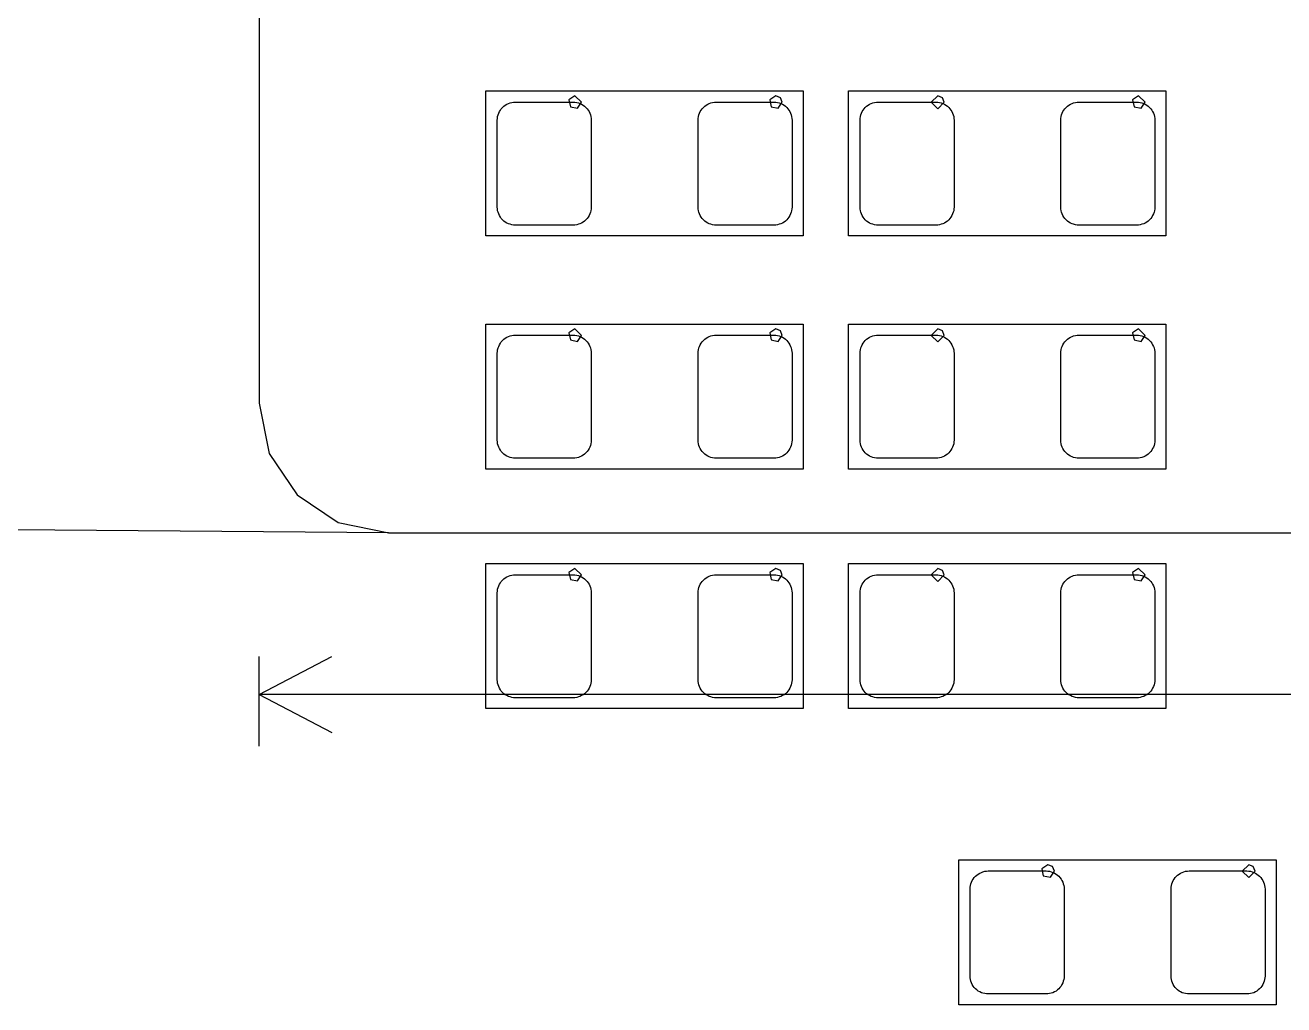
# Model space of a CAD drawing. Extents: x 114 to 258, y 8 to 198.
# Drawn here: x 162.39 to 181.82, y 153.72 to 168.85 of the extents above; entities that cross this region are included whole.
import ezdxf

# ---------------------------------------------------------------- set-up
doc = ezdxf.new("R2010")
doc.units = 0

msp = doc.modelspace()

# ---------------------------------------------------------------- linework, layer by layer
at = {"layer": 'Layer 1', "color": 7}
for points in [[(165.99916, 186.00908), (165.99916, 163.00938)], [(169.49928, 167.8303), (174.39894, 167.8303)], [(169.49928, 165.59002), (169.49928, 167.8303)], [(170.87469, 167.75504), (170.782302, 167.693308), (170.803979, 167.584329), (170.912958, 167.562652), (170.97469, 167.65504), (170.87469, 167.75504), (170.87469, 167.75504)], [(173.97476, 167.75504), (173.882372, 167.693308), (173.904049, 167.584329), (174.013028, 167.562652), (174.07476, 167.65504), (174.045471, 167.725751), (173.97476, 167.75504), (173.97476, 167.75504)], [(174.39894, 167.8303), (174.39894, 165.59002)], [(175.09744, 165.59002), (175.09744, 167.8303)], [(175.09744, 167.8303), (179.9971, 167.8303)], [(176.474882, 167.75504), (176.374882, 167.65504), (176.474882, 167.55504), (176.574882, 167.65504), (176.545593, 167.725751), (176.474882, 167.75504), (176.474882, 167.75504)], [(179.574698, 167.75504), (179.48231, 167.693308), (179.503987, 167.584329), (179.612966, 167.562652), (179.674698, 167.65504), (179.574698, 167.75504), (179.574698, 167.75504)], [(179.9971, 167.8303), (179.9971, 165.59002)], [(169.68724, 167.45946), (169.6974, 167.48486)], [(169.6974, 167.48486), (169.70756, 167.51026)], [(169.70756, 167.51026), (169.7228, 167.53312)], [(169.7228, 167.53312), (169.73804, 167.55598)], [(169.73804, 167.55598), (169.75582, 167.5763)], [(169.75582, 167.5763), (169.77614, 167.59408)], [(169.77614, 167.59408), (169.799, 167.60932)], [(169.799, 167.60932), (169.82186, 167.62456)], [(169.82186, 167.62456), (169.84726, 167.63726)], [(169.84726, 167.63726), (169.87266, 167.64488)], [(169.87266, 167.64488), (169.9006, 167.6525)], [(169.9006, 167.6525), (169.926, 167.65504)], [(169.926, 167.65504), (169.95394, 167.65758)], [(169.95394, 167.65758), (170.84548, 167.65758)], [(170.84548, 167.65758), (170.87342, 167.65504)], [(170.87342, 167.65504), (170.90136, 167.6525)], [(170.90136, 167.6525), (170.92676, 167.64488)], [(170.92676, 167.64488), (170.95216, 167.63726)], [(170.95216, 167.63726), (170.97756, 167.62456)], [(170.97756, 167.62456), (171.00042, 167.60932)], [(171.00042, 167.60932), (171.02328, 167.59408)], [(171.02328, 167.59408), (171.0436, 167.5763)], [(171.0436, 167.5763), (171.06138, 167.55598)], [(171.06138, 167.55598), (171.07916, 167.53312)], [(171.07916, 167.53312), (171.09186, 167.51026)], [(171.09186, 167.51026), (171.10456, 167.48486)], [(171.10456, 167.48486), (171.11218, 167.45946)], [(172.78604, 167.45946), (172.7962, 167.48486)], [(172.7962, 167.48486), (172.8089, 167.51026)], [(172.8089, 167.51026), (172.8216, 167.53312)], [(172.8216, 167.53312), (172.83938, 167.55598)], [(172.83938, 167.55598), (172.85716, 167.5763)], [(172.85716, 167.5763), (172.87748, 167.59408)], [(172.87748, 167.59408), (172.8978, 167.60932)], [(172.8978, 167.60932), (172.9232, 167.62456)], [(172.9232, 167.62456), (172.94606, 167.63726)], [(172.94606, 167.63726), (172.974, 167.64488)], [(172.974, 167.64488), (172.9994, 167.6525)], [(172.9994, 167.6525), (173.02734, 167.65504)], [(173.02734, 167.65504), (173.05274, 167.65758)], [(173.05274, 167.65758), (173.94682, 167.65758)], [(173.94682, 167.65758), (173.97476, 167.65504)], [(173.97476, 167.65504), (174.00016, 167.6525)], [(174.00016, 167.6525), (174.0281, 167.64488)], [(174.0281, 167.64488), (174.0535, 167.63726)], [(174.0535, 167.63726), (174.0789, 167.62456)], [(174.0789, 167.62456), (174.10176, 167.60932)], [(174.10176, 167.60932), (174.12208, 167.59408)], [(174.12208, 167.59408), (174.1424, 167.5763)], [(174.1424, 167.5763), (174.16272, 167.55598)], [(174.16272, 167.55598), (174.17796, 167.53312)], [(174.17796, 167.53312), (174.1932, 167.51026)], [(174.1932, 167.51026), (174.20336, 167.48486)], [(174.20336, 167.48486), (174.21352, 167.45946)], [(175.28794, 167.45946), (175.29556, 167.48486)], [(175.29556, 167.48486), (175.30826, 167.51026)], [(175.30826, 167.51026), (175.32096, 167.53312)], [(175.32096, 167.53312), (175.33874, 167.55598)], [(175.33874, 167.55598), (175.35652, 167.5763)], [(175.35652, 167.5763), (175.37684, 167.59408)], [(175.37684, 167.59408), (175.3997, 167.60932)], [(175.3997, 167.60932), (175.42256, 167.62456)], [(175.42256, 167.62456), (175.44796, 167.63726)], [(175.44796, 167.63726), (175.47336, 167.64488)], [(175.47336, 167.64488), (175.49876, 167.6525)], [(175.49876, 167.6525), (175.5267, 167.65504)], [(175.5267, 167.65504), (175.55464, 167.65758)], [(175.55464, 167.65758), (176.44618, 167.65758)], [(176.44618, 167.65758), (176.47412, 167.65504)], [(176.47412, 167.65504), (176.49952, 167.6525)], [(176.49952, 167.6525), (176.52746, 167.64488)], [(176.52746, 167.64488), (176.55286, 167.63726)], [(176.55286, 167.63726), (176.57826, 167.62456)], [(176.57826, 167.62456), (176.60112, 167.60932)], [(176.60112, 167.60932), (176.62398, 167.59408)], [(176.62398, 167.59408), (176.6443, 167.5763)], [(176.6443, 167.5763), (176.66208, 167.55598)], [(176.66208, 167.55598), (176.67732, 167.53312)], [(176.67732, 167.53312), (176.69256, 167.51026)], [(176.69256, 167.51026), (176.70272, 167.48486)], [(176.70272, 167.48486), (176.71288, 167.45946)], [(178.38674, 167.45946), (178.3969, 167.48486)], [(178.3969, 167.48486), (178.40706, 167.51026)], [(178.40706, 167.51026), (178.4223, 167.53312)], [(178.4223, 167.53312), (178.43754, 167.55598)], [(178.43754, 167.55598), (178.45786, 167.5763)], [(178.45786, 167.5763), (178.47818, 167.59408)], [(178.47818, 167.59408), (178.4985, 167.60932)], [(178.4985, 167.60932), (178.52136, 167.62456)], [(178.52136, 167.62456), (178.54676, 167.63726)], [(178.54676, 167.63726), (178.57216, 167.64488)], [(178.57216, 167.64488), (178.6001, 167.6525)], [(178.6001, 167.6525), (178.6255, 167.65504)], [(178.6255, 167.65504), (178.65344, 167.65758)], [(178.65344, 167.65758), (179.54752, 167.65758)], [(179.54752, 167.65758), (179.57292, 167.65504)], [(179.57292, 167.65504), (179.60086, 167.6525)], [(179.60086, 167.6525), (179.62626, 167.64488)], [(179.62626, 167.64488), (179.6542, 167.63726)], [(179.6542, 167.63726), (179.67706, 167.62456)], [(179.67706, 167.62456), (179.70246, 167.60932)], [(179.70246, 167.60932), (179.72278, 167.59408)], [(179.72278, 167.59408), (179.7431, 167.5763)], [(179.7431, 167.5763), (179.76088, 167.55598)], [(179.76088, 167.55598), (179.77866, 167.53312)], [(179.77866, 167.53312), (179.79136, 167.51026)], [(179.79136, 167.51026), (179.80406, 167.48486)], [(179.80406, 167.48486), (179.81422, 167.45946)], [(169.67454, 167.37818), (169.67708, 167.40612)], [(169.67454, 166.03706), (169.67454, 167.37818)], [(169.67708, 167.40612), (169.67962, 167.43406)], [(169.67962, 167.43406), (169.68724, 167.45946)], [(171.11218, 167.45946), (171.1198, 167.43406)], [(171.1198, 167.43406), (171.12488, 167.40612)], [(171.12488, 167.40612), (171.12488, 167.37818)], [(171.12488, 167.37818), (171.12488, 166.03706)], [(172.77588, 167.40612), (172.78096, 167.43406)], [(172.77588, 167.37818), (172.77588, 167.40612)], [(172.77588, 166.03706), (172.77588, 167.37818)], [(172.78096, 167.43406), (172.78604, 167.45946)], [(174.21352, 167.45946), (174.2186, 167.43406)], [(174.2186, 167.43406), (174.22368, 167.40612)], [(174.22368, 167.40612), (174.22622, 167.37818)], [(174.22622, 167.37818), (174.22622, 166.03706)], [(175.27524, 167.40612), (175.28032, 167.43406)], [(175.27524, 167.37818), (175.27524, 167.40612)], [(175.27524, 166.03706), (175.27524, 167.37818)], [(175.28032, 167.43406), (175.28794, 167.45946)], [(176.71288, 167.45946), (176.7205, 167.43406)], [(176.7205, 167.43406), (176.72304, 167.40612)], [(176.72304, 167.40612), (176.72558, 167.37818)], [(176.72558, 167.37818), (176.72558, 166.03706)], [(178.37404, 167.37818), (178.37658, 167.40612)], [(178.37404, 166.03706), (178.37404, 167.37818)], [(178.37658, 167.40612), (178.38166, 167.43406)], [(178.38166, 167.43406), (178.38674, 167.45946)], [(179.81422, 167.45946), (179.8193, 167.43406)], [(179.8193, 167.43406), (179.82438, 167.40612)], [(179.82438, 167.40612), (179.82438, 167.37818)], [(179.82438, 167.37818), (179.82438, 166.03706)], [(169.67708, 166.00912), (169.67454, 166.03706)], [(169.67962, 165.98118), (169.67708, 166.00912)], [(169.68724, 165.95578), (169.67962, 165.98118)], [(169.6974, 165.93038), (169.68724, 165.95578)], [(169.70756, 165.90498), (169.6974, 165.93038)], [(171.10456, 165.93038), (171.09186, 165.90498)], [(171.11218, 165.95578), (171.10456, 165.93038)], [(171.1198, 165.98118), (171.11218, 165.95578)], [(171.12488, 166.00912), (171.1198, 165.98118)], [(171.12488, 166.03706), (171.12488, 166.00912)], [(172.77588, 166.00912), (172.77588, 166.03706)], [(172.78096, 165.98118), (172.77588, 166.00912)], [(172.78604, 165.95578), (172.78096, 165.98118)], [(172.7962, 165.93038), (172.78604, 165.95578)], [(172.8089, 165.90498), (172.7962, 165.93038)], [(174.20336, 165.93038), (174.1932, 165.90498)], [(174.21352, 165.95578), (174.20336, 165.93038)], [(174.2186, 165.98118), (174.21352, 165.95578)], [(174.22368, 166.00912), (174.2186, 165.98118)], [(174.22622, 166.03706), (174.22368, 166.00912)], [(175.27524, 166.00912), (175.27524, 166.03706)], [(175.28032, 165.98118), (175.27524, 166.00912)], [(175.28794, 165.95578), (175.28032, 165.98118)], [(175.29556, 165.93038), (175.28794, 165.95578)], [(175.30826, 165.90498), (175.29556, 165.93038)], [(176.70272, 165.93038), (176.69256, 165.90498)], [(176.71288, 165.95578), (176.70272, 165.93038)], [(176.7205, 165.98118), (176.71288, 165.95578)], [(176.72304, 166.00912), (176.7205, 165.98118)], [(176.72558, 166.03706), (176.72304, 166.00912)], [(178.37658, 166.00912), (178.37404, 166.03706)], [(178.38166, 165.98118), (178.37658, 166.00912)], [(178.38674, 165.95578), (178.38166, 165.98118)], [(178.3969, 165.93038), (178.38674, 165.95578)], [(178.40706, 165.90498), (178.3969, 165.93038)], [(179.80406, 165.93038), (179.79136, 165.90498)], [(179.81422, 165.95578), (179.80406, 165.93038)], [(179.8193, 165.98118), (179.81422, 165.95578)], [(179.82438, 166.00912), (179.8193, 165.98118)], [(179.82438, 166.03706), (179.82438, 166.00912)], [(169.7228, 165.88212), (169.70756, 165.90498)], [(169.73804, 165.85926), (169.7228, 165.88212)], [(169.75582, 165.83894), (169.73804, 165.85926)], [(169.77614, 165.82116), (169.75582, 165.83894)], [(169.799, 165.80338), (169.77614, 165.82116)], [(169.82186, 165.79068), (169.799, 165.80338)], [(169.84726, 165.77798), (169.82186, 165.79068)], [(169.87266, 165.77036), (169.84726, 165.77798)], [(169.9006, 165.76274), (169.87266, 165.77036)], [(169.926, 165.75766), (169.9006, 165.76274)], [(169.95394, 165.75766), (169.926, 165.75766)], [(170.84548, 165.75766), (169.95394, 165.75766)], [(170.87342, 165.75766), (170.84548, 165.75766)], [(170.90136, 165.76274), (170.87342, 165.75766)], [(170.92676, 165.77036), (170.90136, 165.76274)], [(170.95216, 165.77798), (170.92676, 165.77036)], [(170.97756, 165.79068), (170.95216, 165.77798)], [(171.00042, 165.80338), (170.97756, 165.79068)], [(171.02328, 165.82116), (171.00042, 165.80338)], [(171.0436, 165.83894), (171.02328, 165.82116)], [(171.06138, 165.85926), (171.0436, 165.83894)], [(171.07916, 165.88212), (171.06138, 165.85926)], [(171.09186, 165.90498), (171.07916, 165.88212)], [(172.8216, 165.88212), (172.8089, 165.90498)], [(172.83938, 165.85926), (172.8216, 165.88212)], [(172.85716, 165.83894), (172.83938, 165.85926)], [(172.87748, 165.82116), (172.85716, 165.83894)], [(172.8978, 165.80338), (172.87748, 165.82116)], [(172.9232, 165.79068), (172.8978, 165.80338)], [(172.94606, 165.77798), (172.9232, 165.79068)], [(172.974, 165.77036), (172.94606, 165.77798)], [(172.9994, 165.76274), (172.974, 165.77036)], [(173.02734, 165.75766), (172.9994, 165.76274)], [(173.05274, 165.75766), (173.02734, 165.75766)], [(173.94682, 165.75766), (173.05274, 165.75766)], [(173.97476, 165.75766), (173.94682, 165.75766)], [(174.00016, 165.76274), (173.97476, 165.75766)], [(174.0281, 165.77036), (174.00016, 165.76274)], [(174.0535, 165.77798), (174.0281, 165.77036)], [(174.0789, 165.79068), (174.0535, 165.77798)], [(174.10176, 165.80338), (174.0789, 165.79068)], [(174.12208, 165.82116), (174.10176, 165.80338)], [(174.1424, 165.83894), (174.12208, 165.82116)], [(174.16272, 165.85926), (174.1424, 165.83894)], [(174.17796, 165.88212), (174.16272, 165.85926)], [(174.1932, 165.90498), (174.17796, 165.88212)], [(175.32096, 165.88212), (175.30826, 165.90498)], [(175.33874, 165.85926), (175.32096, 165.88212)], [(175.35652, 165.83894), (175.33874, 165.85926)], [(175.37684, 165.82116), (175.35652, 165.83894)], [(175.3997, 165.80338), (175.37684, 165.82116)], [(175.42256, 165.79068), (175.3997, 165.80338)], [(175.44796, 165.77798), (175.42256, 165.79068)], [(175.47336, 165.77036), (175.44796, 165.77798)], [(175.49876, 165.76274), (175.47336, 165.77036)], [(175.5267, 165.75766), (175.49876, 165.76274)], [(175.55464, 165.75766), (175.5267, 165.75766)], [(176.44618, 165.75766), (175.55464, 165.75766)], [(176.47412, 165.75766), (176.44618, 165.75766)], [(176.49952, 165.76274), (176.47412, 165.75766)], [(176.52746, 165.77036), (176.49952, 165.76274)], [(176.55286, 165.77798), (176.52746, 165.77036)], [(176.57826, 165.79068), (176.55286, 165.77798)], [(176.60112, 165.80338), (176.57826, 165.79068)], [(176.62398, 165.82116), (176.60112, 165.80338)], [(176.6443, 165.83894), (176.62398, 165.82116)], [(176.66208, 165.85926), (176.6443, 165.83894)], [(176.67732, 165.88212), (176.66208, 165.85926)], [(176.69256, 165.90498), (176.67732, 165.88212)], [(178.4223, 165.88212), (178.40706, 165.90498)], [(178.43754, 165.85926), (178.4223, 165.88212)], [(178.45786, 165.83894), (178.43754, 165.85926)], [(178.47818, 165.82116), (178.45786, 165.83894)], [(178.4985, 165.80338), (178.47818, 165.82116)], [(178.52136, 165.79068), (178.4985, 165.80338)], [(178.54676, 165.77798), (178.52136, 165.79068)], [(178.57216, 165.77036), (178.54676, 165.77798)], [(178.6001, 165.76274), (178.57216, 165.77036)], [(178.6255, 165.75766), (178.6001, 165.76274)], [(178.65344, 165.75766), (178.6255, 165.75766)], [(179.54752, 165.75766), (178.65344, 165.75766)], [(179.57292, 165.75766), (179.54752, 165.75766)], [(179.60086, 165.76274), (179.57292, 165.75766)], [(179.62626, 165.77036), (179.60086, 165.76274)], [(179.6542, 165.77798), (179.62626, 165.77036)], [(179.67706, 165.79068), (179.6542, 165.77798)], [(179.70246, 165.80338), (179.67706, 165.79068)], [(179.72278, 165.82116), (179.70246, 165.80338)], [(179.7431, 165.83894), (179.72278, 165.82116)], [(179.76088, 165.85926), (179.7431, 165.83894)], [(179.77866, 165.88212), (179.76088, 165.85926)], [(179.79136, 165.90498), (179.77866, 165.88212)], [(174.39894, 165.59002), (169.49928, 165.59002)], [(179.9971, 165.59002), (175.09744, 165.59002)], [(169.49928, 161.9883), (169.49928, 164.22858)], [(169.49928, 164.22858), (174.39894, 164.22858)], [(174.39894, 164.22858), (174.39894, 161.9883)], [(175.09744, 164.22858), (179.9971, 164.22858)], [(175.09744, 161.9883), (175.09744, 164.22858)], [(179.9971, 164.22858), (179.9971, 161.9883)], [(169.73804, 163.95426), (169.75582, 163.97458)], [(169.75582, 163.97458), (169.77614, 163.9949)], [(169.77614, 163.9949), (169.799, 164.01014)], [(169.799, 164.01014), (169.82186, 164.02538)], [(169.82186, 164.02538), (169.84726, 164.03554)], [(169.84726, 164.03554), (169.87266, 164.0457)], [(169.87266, 164.0457), (169.9006, 164.05078)], [(169.9006, 164.05078), (169.926, 164.05586)], [(169.926, 164.05586), (169.95394, 164.0584)], [(169.95394, 164.0584), (170.84548, 164.0584)], [(170.87469, 164.154844), (170.782302, 164.093112), (170.803979, 163.984133), (170.912958, 163.962456), (170.97469, 164.054844), (170.87469, 164.154844), (170.87469, 164.154844)], [(170.84548, 164.0584), (170.87342, 164.05586)], [(170.87342, 164.05586), (170.90136, 164.05078)], [(170.90136, 164.05078), (170.92676, 164.0457)], [(170.92676, 164.0457), (170.95216, 164.03554)], [(170.95216, 164.03554), (170.97756, 164.02538)], [(170.97756, 164.02538), (171.00042, 164.01014)], [(171.00042, 164.01014), (171.02328, 163.9949)], [(171.02328, 163.9949), (171.0436, 163.97458)], [(171.0436, 163.97458), (171.06138, 163.95426)], [(172.83938, 163.95426), (172.85716, 163.97458)], [(172.85716, 163.97458), (172.87748, 163.9949)], [(172.87748, 163.9949), (172.8978, 164.01014)], [(172.8978, 164.01014), (172.9232, 164.02538)], [(172.9232, 164.02538), (172.94606, 164.03554)], [(172.94606, 164.03554), (172.974, 164.0457)], [(172.974, 164.0457), (172.9994, 164.05078)], [(172.9994, 164.05078), (173.02734, 164.05586)], [(173.02734, 164.05586), (173.05274, 164.0584)], [(173.05274, 164.0584), (173.94682, 164.0584)], [(173.97476, 164.154844), (173.882372, 164.093112), (173.904049, 163.984133), (174.013028, 163.962456), (174.07476, 164.054844), (174.045471, 164.125555), (173.97476, 164.154844), (173.97476, 164.154844)], [(173.94682, 164.0584), (173.97476, 164.05586)], [(173.97476, 164.05586), (174.00016, 164.05078)], [(174.00016, 164.05078), (174.0281, 164.0457)], [(174.0281, 164.0457), (174.0535, 164.03554)], [(174.0535, 164.03554), (174.0789, 164.02538)], [(174.0789, 164.02538), (174.10176, 164.01014)], [(174.10176, 164.01014), (174.12208, 163.9949)], [(174.12208, 163.9949), (174.1424, 163.97458)], [(174.1424, 163.97458), (174.16272, 163.95426)], [(175.33874, 163.95426), (175.35652, 163.97458)], [(175.35652, 163.97458), (175.37684, 163.9949)], [(175.37684, 163.9949), (175.3997, 164.01014)], [(175.3997, 164.01014), (175.42256, 164.02538)], [(175.42256, 164.02538), (175.44796, 164.03554)], [(175.44796, 164.03554), (175.47336, 164.0457)], [(175.47336, 164.0457), (175.49876, 164.05078)], [(175.49876, 164.05078), (175.5267, 164.05586)], [(175.5267, 164.05586), (175.55464, 164.0584)], [(175.55464, 164.0584), (176.44618, 164.0584)], [(176.474882, 164.154844), (176.374882, 164.054844), (176.474882, 163.954844), (176.574882, 164.054844), (176.545593, 164.125555), (176.474882, 164.154844), (176.474882, 164.154844)], [(176.44618, 164.0584), (176.47412, 164.05586)], [(176.47412, 164.05586), (176.49952, 164.05078)], [(176.49952, 164.05078), (176.52746, 164.0457)], [(176.52746, 164.0457), (176.55286, 164.03554)], [(176.55286, 164.03554), (176.57826, 164.02538)], [(176.57826, 164.02538), (176.60112, 164.01014)], [(176.60112, 164.01014), (176.62398, 163.9949)], [(176.62398, 163.9949), (176.6443, 163.97458)], [(176.6443, 163.97458), (176.66208, 163.95426)], [(178.43754, 163.95426), (178.45786, 163.97458)], [(178.45786, 163.97458), (178.47818, 163.9949)], [(178.47818, 163.9949), (178.4985, 164.01014)], [(178.4985, 164.01014), (178.52136, 164.02538)], [(178.52136, 164.02538), (178.54676, 164.03554)], [(178.54676, 164.03554), (178.57216, 164.0457)], [(178.57216, 164.0457), (178.6001, 164.05078)], [(178.6001, 164.05078), (178.6255, 164.05586)], [(178.6255, 164.05586), (178.65344, 164.0584)], [(178.65344, 164.0584), (179.54752, 164.0584)], [(179.574698, 164.154844), (179.48231, 164.093112), (179.503987, 163.984133), (179.612966, 163.962456), (179.674698, 164.054844), (179.574698, 164.154844), (179.574698, 164.154844)], [(179.54752, 164.0584), (179.57292, 164.05586)], [(179.57292, 164.05586), (179.60086, 164.05078)], [(179.60086, 164.05078), (179.62626, 164.0457)], [(179.62626, 164.0457), (179.6542, 164.03554)], [(179.6542, 164.03554), (179.67706, 164.02538)], [(179.67706, 164.02538), (179.70246, 164.01014)], [(179.70246, 164.01014), (179.72278, 163.9949)], [(179.72278, 163.9949), (179.7431, 163.97458)], [(179.7431, 163.97458), (179.76088, 163.95426)], [(169.67454, 163.779), (169.67708, 163.80694)], [(169.67454, 162.43534), (169.67454, 163.779)], [(169.67708, 163.80694), (169.67962, 163.83234)], [(169.67962, 163.83234), (169.68724, 163.86028)], [(169.68724, 163.86028), (169.6974, 163.88568)], [(169.6974, 163.88568), (169.70756, 163.91108)], [(169.70756, 163.91108), (169.7228, 163.93394)], [(169.7228, 163.93394), (169.73804, 163.95426)], [(171.06138, 163.95426), (171.07916, 163.93394)], [(171.07916, 163.93394), (171.09186, 163.91108)], [(171.09186, 163.91108), (171.10456, 163.88568)], [(171.10456, 163.88568), (171.11218, 163.86028)], [(171.11218, 163.86028), (171.1198, 163.83234)], [(171.1198, 163.83234), (171.12488, 163.80694)], [(171.12488, 163.80694), (171.12488, 163.779)], [(171.12488, 163.779), (171.12488, 162.43534)], [(172.77588, 163.80694), (172.78096, 163.83234)], [(172.77588, 163.779), (172.77588, 163.80694)], [(172.77588, 162.43534), (172.77588, 163.779)], [(172.78096, 163.83234), (172.78604, 163.86028)], [(172.78604, 163.86028), (172.7962, 163.88568)], [(172.7962, 163.88568), (172.8089, 163.91108)], [(172.8089, 163.91108), (172.8216, 163.93394)], [(172.8216, 163.93394), (172.83938, 163.95426)], [(174.16272, 163.95426), (174.17796, 163.93394)], [(174.17796, 163.93394), (174.1932, 163.91108)], [(174.1932, 163.91108), (174.20336, 163.88568)], [(174.20336, 163.88568), (174.21352, 163.86028)], [(174.21352, 163.86028), (174.2186, 163.83234)], [(174.2186, 163.83234), (174.22368, 163.80694)], [(174.22368, 163.80694), (174.22622, 163.779)], [(174.22622, 163.779), (174.22622, 162.43534)], [(175.27524, 163.80694), (175.28032, 163.83234)], [(175.27524, 163.779), (175.27524, 163.80694)], [(175.27524, 162.43534), (175.27524, 163.779)], [(175.28032, 163.83234), (175.28794, 163.86028)], [(175.28794, 163.86028), (175.29556, 163.88568)], [(175.29556, 163.88568), (175.30826, 163.91108)], [(175.30826, 163.91108), (175.32096, 163.93394)], [(175.32096, 163.93394), (175.33874, 163.95426)], [(176.66208, 163.95426), (176.67732, 163.93394)], [(176.67732, 163.93394), (176.69256, 163.91108)], [(176.69256, 163.91108), (176.70272, 163.88568)], [(176.70272, 163.88568), (176.71288, 163.86028)], [(176.71288, 163.86028), (176.7205, 163.83234)], [(176.7205, 163.83234), (176.72304, 163.80694)], [(176.72304, 163.80694), (176.72558, 163.779)], [(176.72558, 163.779), (176.72558, 162.43534)], [(178.37404, 163.779), (178.37658, 163.80694)], [(178.37404, 162.43534), (178.37404, 163.779)], [(178.37658, 163.80694), (178.38166, 163.83234)], [(178.38166, 163.83234), (178.38674, 163.86028)], [(178.38674, 163.86028), (178.3969, 163.88568)], [(178.3969, 163.88568), (178.40706, 163.91108)], [(178.40706, 163.91108), (178.4223, 163.93394)], [(178.4223, 163.93394), (178.43754, 163.95426)], [(179.76088, 163.95426), (179.77866, 163.93394)], [(179.77866, 163.93394), (179.79136, 163.91108)], [(179.79136, 163.91108), (179.80406, 163.88568)], [(179.80406, 163.88568), (179.81422, 163.86028)], [(179.81422, 163.86028), (179.8193, 163.83234)], [(179.8193, 163.83234), (179.82438, 163.80694)], [(179.82438, 163.80694), (179.82438, 163.779)], [(179.82438, 163.779), (179.82438, 162.43534)], [(165.999922, 163.007094), (166.157093, 162.228606), (166.585709, 161.592885), (167.22143, 161.164269), (167.999918, 161.007098)], [(169.67708, 162.40994), (169.67454, 162.43534)], [(171.12488, 162.43534), (171.12488, 162.40994)], [(172.77588, 162.40994), (172.77588, 162.43534)], [(174.22622, 162.43534), (174.22368, 162.40994)], [(175.27524, 162.40994), (175.27524, 162.43534)], [(176.72558, 162.43534), (176.72304, 162.40994)], [(178.37658, 162.40994), (178.37404, 162.43534)], [(179.82438, 162.43534), (179.82438, 162.40994)], [(169.67962, 162.382), (169.67708, 162.40994)], [(169.68724, 162.35406), (169.67962, 162.382)], [(169.6974, 162.32866), (169.68724, 162.35406)], [(169.70756, 162.3058), (169.6974, 162.32866)], [(169.7228, 162.2804), (169.70756, 162.3058)], [(169.73804, 162.26008), (169.7228, 162.2804)], [(169.75582, 162.23976), (169.73804, 162.26008)], [(169.77614, 162.21944), (169.75582, 162.23976)], [(171.0436, 162.23976), (171.02328, 162.21944)], [(171.06138, 162.26008), (171.0436, 162.23976)], [(171.07916, 162.2804), (171.06138, 162.26008)], [(171.09186, 162.3058), (171.07916, 162.2804)], [(171.10456, 162.32866), (171.09186, 162.3058)], [(171.11218, 162.35406), (171.10456, 162.32866)], [(171.1198, 162.382), (171.11218, 162.35406)], [(171.12488, 162.40994), (171.1198, 162.382)], [(172.78096, 162.382), (172.77588, 162.40994)], [(172.78604, 162.35406), (172.78096, 162.382)], [(172.7962, 162.32866), (172.78604, 162.35406)], [(172.8089, 162.3058), (172.7962, 162.32866)], [(172.8216, 162.2804), (172.8089, 162.3058)], [(172.83938, 162.26008), (172.8216, 162.2804)], [(172.85716, 162.23976), (172.83938, 162.26008)], [(172.87748, 162.21944), (172.85716, 162.23976)], [(174.1424, 162.23976), (174.12208, 162.21944)], [(174.16272, 162.26008), (174.1424, 162.23976)], [(174.17796, 162.2804), (174.16272, 162.26008)], [(174.1932, 162.3058), (174.17796, 162.2804)], [(174.20336, 162.32866), (174.1932, 162.3058)], [(174.21352, 162.35406), (174.20336, 162.32866)], [(174.2186, 162.382), (174.21352, 162.35406)], [(174.22368, 162.40994), (174.2186, 162.382)], [(175.28032, 162.382), (175.27524, 162.40994)], [(175.28794, 162.35406), (175.28032, 162.382)], [(175.29556, 162.32866), (175.28794, 162.35406)], [(175.30826, 162.3058), (175.29556, 162.32866)], [(175.32096, 162.2804), (175.30826, 162.3058)], [(175.33874, 162.26008), (175.32096, 162.2804)], [(175.35652, 162.23976), (175.33874, 162.26008)], [(175.37684, 162.21944), (175.35652, 162.23976)], [(176.6443, 162.23976), (176.62398, 162.21944)], [(176.66208, 162.26008), (176.6443, 162.23976)], [(176.67732, 162.2804), (176.66208, 162.26008)], [(176.69256, 162.3058), (176.67732, 162.2804)], [(176.70272, 162.32866), (176.69256, 162.3058)], [(176.71288, 162.35406), (176.70272, 162.32866)], [(176.7205, 162.382), (176.71288, 162.35406)], [(176.72304, 162.40994), (176.7205, 162.382)], [(178.38166, 162.382), (178.37658, 162.40994)], [(178.38674, 162.35406), (178.38166, 162.382)], [(178.3969, 162.32866), (178.38674, 162.35406)], [(178.40706, 162.3058), (178.3969, 162.32866)], [(178.4223, 162.2804), (178.40706, 162.3058)], [(178.43754, 162.26008), (178.4223, 162.2804)], [(178.45786, 162.23976), (178.43754, 162.26008)], [(178.47818, 162.21944), (178.45786, 162.23976)], [(179.7431, 162.23976), (179.72278, 162.21944)], [(179.76088, 162.26008), (179.7431, 162.23976)], [(179.77866, 162.2804), (179.76088, 162.26008)], [(179.79136, 162.3058), (179.77866, 162.2804)], [(179.80406, 162.32866), (179.79136, 162.3058)], [(179.81422, 162.35406), (179.80406, 162.32866)], [(179.8193, 162.382), (179.81422, 162.35406)], [(179.82438, 162.40994), (179.8193, 162.382)], [(169.799, 162.2042), (169.77614, 162.21944)], [(169.82186, 162.1915), (169.799, 162.2042)], [(169.84726, 162.1788), (169.82186, 162.1915)], [(169.87266, 162.16864), (169.84726, 162.1788)], [(169.9006, 162.16356), (169.87266, 162.16864)], [(169.926, 162.15848), (169.9006, 162.16356)], [(169.95394, 162.15848), (169.926, 162.15848)], [(170.84548, 162.15848), (169.95394, 162.15848)], [(170.87342, 162.15848), (170.84548, 162.15848)], [(170.90136, 162.16356), (170.87342, 162.15848)], [(170.92676, 162.16864), (170.90136, 162.16356)], [(170.95216, 162.1788), (170.92676, 162.16864)], [(170.97756, 162.1915), (170.95216, 162.1788)], [(171.00042, 162.2042), (170.97756, 162.1915)], [(171.02328, 162.21944), (171.00042, 162.2042)], [(172.8978, 162.2042), (172.87748, 162.21944)], [(172.9232, 162.1915), (172.8978, 162.2042)], [(172.94606, 162.1788), (172.9232, 162.1915)], [(172.974, 162.16864), (172.94606, 162.1788)], [(172.9994, 162.16356), (172.974, 162.16864)], [(173.02734, 162.15848), (172.9994, 162.16356)], [(173.05274, 162.15848), (173.02734, 162.15848)], [(173.94682, 162.15848), (173.05274, 162.15848)], [(173.97476, 162.15848), (173.94682, 162.15848)], [(174.00016, 162.16356), (173.97476, 162.15848)], [(174.0281, 162.16864), (174.00016, 162.16356)], [(174.0535, 162.1788), (174.0281, 162.16864)], [(174.0789, 162.1915), (174.0535, 162.1788)], [(174.10176, 162.2042), (174.0789, 162.1915)], [(174.12208, 162.21944), (174.10176, 162.2042)], [(175.3997, 162.2042), (175.37684, 162.21944)], [(175.42256, 162.1915), (175.3997, 162.2042)], [(175.44796, 162.1788), (175.42256, 162.1915)], [(175.47336, 162.16864), (175.44796, 162.1788)], [(175.49876, 162.16356), (175.47336, 162.16864)], [(175.5267, 162.15848), (175.49876, 162.16356)], [(175.55464, 162.15848), (175.5267, 162.15848)], [(176.44618, 162.15848), (175.55464, 162.15848)], [(176.47412, 162.15848), (176.44618, 162.15848)], [(176.49952, 162.16356), (176.47412, 162.15848)], [(176.52746, 162.16864), (176.49952, 162.16356)], [(176.55286, 162.1788), (176.52746, 162.16864)], [(176.57826, 162.1915), (176.55286, 162.1788)], [(176.60112, 162.2042), (176.57826, 162.1915)], [(176.62398, 162.21944), (176.60112, 162.2042)], [(178.4985, 162.2042), (178.47818, 162.21944)], [(178.52136, 162.1915), (178.4985, 162.2042)], [(178.54676, 162.1788), (178.52136, 162.1915)], [(178.57216, 162.16864), (178.54676, 162.1788)], [(178.6001, 162.16356), (178.57216, 162.16864)], [(178.6255, 162.15848), (178.6001, 162.16356)], [(178.65344, 162.15848), (178.6255, 162.15848)], [(179.54752, 162.15848), (178.65344, 162.15848)], [(179.57292, 162.15848), (179.54752, 162.15848)], [(179.60086, 162.16356), (179.57292, 162.15848)], [(179.62626, 162.16864), (179.60086, 162.16356)], [(179.6542, 162.1788), (179.62626, 162.16864)], [(179.67706, 162.1915), (179.6542, 162.1788)], [(179.70246, 162.2042), (179.67706, 162.1915)], [(179.72278, 162.21944), (179.70246, 162.2042)], [(174.39894, 161.9883), (169.49928, 161.9883)], [(179.9971, 161.9883), (175.09744, 161.9883)], [(167.99814, 161.00786), (160.91154, 161.0612)], [(167.99814, 161.00786), (213.99754, 161.00786)], [(169.49928, 158.29006), (169.49928, 160.53034)], [(169.49928, 160.53034), (174.39894, 160.53034)], [(174.39894, 160.53034), (174.39894, 158.29006)], [(175.09744, 158.29006), (175.09744, 160.53034)], [(175.09744, 160.53034), (179.9971, 160.53034)], [(179.9971, 160.53034), (179.9971, 158.29006)], [(169.75582, 160.27634), (169.77614, 160.29412)], [(169.77614, 160.29412), (169.799, 160.30936)], [(169.799, 160.30936), (169.82186, 160.3246)], [(169.82186, 160.3246), (169.84726, 160.3373)], [(169.84726, 160.3373), (169.87266, 160.34492)], [(169.87266, 160.34492), (169.9006, 160.35254)], [(169.9006, 160.35254), (169.926, 160.35508)], [(169.926, 160.35508), (169.95394, 160.35762)], [(169.95394, 160.35762), (170.84548, 160.35762)], [(170.87469, 160.454826), (170.782302, 160.393094), (170.803979, 160.284115), (170.912958, 160.262438), (170.97469, 160.354826), (170.87469, 160.454826), (170.87469, 160.454826)], [(170.84548, 160.35762), (170.87342, 160.35508)], [(170.87342, 160.35508), (170.90136, 160.35254)], [(170.90136, 160.35254), (170.92676, 160.34492)], [(170.92676, 160.34492), (170.95216, 160.3373)], [(170.95216, 160.3373), (170.97756, 160.3246)], [(170.97756, 160.3246), (171.00042, 160.30936)], [(171.00042, 160.30936), (171.02328, 160.29412)], [(171.02328, 160.29412), (171.0436, 160.27634)], [(172.85716, 160.27634), (172.87748, 160.29412)], [(172.87748, 160.29412), (172.8978, 160.30936)], [(172.8978, 160.30936), (172.9232, 160.3246)], [(172.9232, 160.3246), (172.94606, 160.3373)], [(172.94606, 160.3373), (172.974, 160.34492)], [(172.974, 160.34492), (172.9994, 160.35254)], [(172.9994, 160.35254), (173.02734, 160.35508)], [(173.02734, 160.35508), (173.05274, 160.35762)], [(173.05274, 160.35762), (173.94682, 160.35762)], [(173.97476, 160.454826), (173.882372, 160.393094), (173.904049, 160.284115), (174.013028, 160.262438), (174.07476, 160.354826), (174.045471, 160.425537), (173.97476, 160.454826), (173.97476, 160.454826)], [(173.94682, 160.35762), (173.97476, 160.35508)], [(173.97476, 160.35508), (174.00016, 160.35254)], [(174.00016, 160.35254), (174.0281, 160.34492)], [(174.0281, 160.34492), (174.0535, 160.3373)], [(174.0535, 160.3373), (174.0789, 160.3246)], [(174.0789, 160.3246), (174.10176, 160.30936)], [(174.10176, 160.30936), (174.12208, 160.29412)], [(174.12208, 160.29412), (174.1424, 160.27634)], [(175.35652, 160.27634), (175.37684, 160.29412)], [(175.37684, 160.29412), (175.3997, 160.30936)], [(175.3997, 160.30936), (175.42256, 160.3246)], [(175.42256, 160.3246), (175.44796, 160.3373)], [(175.44796, 160.3373), (175.47336, 160.34492)], [(175.47336, 160.34492), (175.49876, 160.35254)], [(175.49876, 160.35254), (175.5267, 160.35508)], [(175.5267, 160.35508), (175.55464, 160.35762)], [(175.55464, 160.35762), (176.44618, 160.35762)], [(176.474882, 160.454826), (176.374882, 160.354826), (176.474882, 160.254826), (176.574882, 160.354826), (176.545593, 160.425537), (176.474882, 160.454826), (176.474882, 160.454826)], [(176.44618, 160.35762), (176.47412, 160.35508)], [(176.47412, 160.35508), (176.49952, 160.35254)], [(176.49952, 160.35254), (176.52746, 160.34492)], [(176.52746, 160.34492), (176.55286, 160.3373)], [(176.55286, 160.3373), (176.57826, 160.3246)], [(176.57826, 160.3246), (176.60112, 160.30936)], [(176.60112, 160.30936), (176.62398, 160.29412)], [(176.62398, 160.29412), (176.6443, 160.27634)], [(178.45786, 160.27634), (178.47818, 160.29412)], [(178.47818, 160.29412), (178.4985, 160.30936)], [(178.4985, 160.30936), (178.52136, 160.3246)], [(178.52136, 160.3246), (178.54676, 160.3373)], [(178.54676, 160.3373), (178.57216, 160.34492)], [(178.57216, 160.34492), (178.6001, 160.35254)], [(178.6001, 160.35254), (178.6255, 160.35508)], [(178.6255, 160.35508), (178.65344, 160.35762)], [(178.65344, 160.35762), (179.54752, 160.35762)], [(179.574698, 160.454826), (179.48231, 160.393094), (179.503987, 160.284115), (179.612966, 160.262438), (179.674698, 160.354826), (179.574698, 160.454826), (179.574698, 160.454826)], [(179.54752, 160.35762), (179.57292, 160.35508)], [(179.57292, 160.35508), (179.60086, 160.35254)], [(179.60086, 160.35254), (179.62626, 160.34492)], [(179.62626, 160.34492), (179.6542, 160.3373)], [(179.6542, 160.3373), (179.67706, 160.3246)], [(179.67706, 160.3246), (179.70246, 160.30936)], [(179.70246, 160.30936), (179.72278, 160.29412)], [(179.72278, 160.29412), (179.7431, 160.27634)], [(169.67454, 160.07822), (169.67708, 160.10616)], [(169.67708, 160.10616), (169.67962, 160.1341)], [(169.67962, 160.1341), (169.68724, 160.1595)], [(169.68724, 160.1595), (169.6974, 160.1849)], [(169.6974, 160.1849), (169.70756, 160.2103)], [(169.70756, 160.2103), (169.7228, 160.23316)], [(169.7228, 160.23316), (169.73804, 160.25602)], [(169.73804, 160.25602), (169.75582, 160.27634)], [(171.0436, 160.27634), (171.06138, 160.25602)], [(171.06138, 160.25602), (171.07916, 160.23316)], [(171.07916, 160.23316), (171.09186, 160.2103)], [(171.09186, 160.2103), (171.10456, 160.1849)], [(171.10456, 160.1849), (171.11218, 160.1595)], [(171.11218, 160.1595), (171.1198, 160.1341)], [(171.1198, 160.1341), (171.12488, 160.10616)], [(171.12488, 160.10616), (171.12488, 160.07822)], [(172.77588, 160.10616), (172.78096, 160.1341)], [(172.77588, 160.07822), (172.77588, 160.10616)], [(172.78096, 160.1341), (172.78604, 160.1595)], [(172.78604, 160.1595), (172.7962, 160.1849)], [(172.7962, 160.1849), (172.8089, 160.2103)], [(172.8089, 160.2103), (172.8216, 160.23316)], [(172.8216, 160.23316), (172.83938, 160.25602)], [(172.83938, 160.25602), (172.85716, 160.27634)], [(174.1424, 160.27634), (174.16272, 160.25602)], [(174.16272, 160.25602), (174.17796, 160.23316)], [(174.17796, 160.23316), (174.1932, 160.2103)], [(174.1932, 160.2103), (174.20336, 160.1849)], [(174.20336, 160.1849), (174.21352, 160.1595)], [(174.21352, 160.1595), (174.2186, 160.1341)], [(174.2186, 160.1341), (174.22368, 160.10616)], [(174.22368, 160.10616), (174.22622, 160.07822)], [(175.27524, 160.10616), (175.28032, 160.1341)], [(175.27524, 160.07822), (175.27524, 160.10616)], [(175.28032, 160.1341), (175.28794, 160.1595)], [(175.28794, 160.1595), (175.29556, 160.1849)], [(175.29556, 160.1849), (175.30826, 160.2103)], [(175.30826, 160.2103), (175.32096, 160.23316)], [(175.32096, 160.23316), (175.33874, 160.25602)], [(175.33874, 160.25602), (175.35652, 160.27634)], [(176.6443, 160.27634), (176.66208, 160.25602)], [(176.66208, 160.25602), (176.67732, 160.23316)], [(176.67732, 160.23316), (176.69256, 160.2103)], [(176.69256, 160.2103), (176.70272, 160.1849)], [(176.70272, 160.1849), (176.71288, 160.1595)], [(176.71288, 160.1595), (176.7205, 160.1341)], [(176.7205, 160.1341), (176.72304, 160.10616)], [(176.72304, 160.10616), (176.72558, 160.07822)], [(178.37404, 160.07822), (178.37658, 160.10616)], [(178.37658, 160.10616), (178.38166, 160.1341)], [(178.38166, 160.1341), (178.38674, 160.1595)], [(178.38674, 160.1595), (178.3969, 160.1849)], [(178.3969, 160.1849), (178.40706, 160.2103)], [(178.40706, 160.2103), (178.4223, 160.23316)], [(178.4223, 160.23316), (178.43754, 160.25602)], [(178.43754, 160.25602), (178.45786, 160.27634)], [(179.7431, 160.27634), (179.76088, 160.25602)], [(179.76088, 160.25602), (179.77866, 160.23316)], [(179.77866, 160.23316), (179.79136, 160.2103)], [(179.79136, 160.2103), (179.80406, 160.1849)], [(179.80406, 160.1849), (179.81422, 160.1595)], [(179.81422, 160.1595), (179.8193, 160.1341)], [(179.8193, 160.1341), (179.82438, 160.10616)], [(179.82438, 160.10616), (179.82438, 160.07822)], [(169.67454, 158.7371), (169.67454, 160.07822)], [(171.12488, 160.07822), (171.12488, 158.7371)], [(172.77588, 158.7371), (172.77588, 160.07822)], [(174.22622, 160.07822), (174.22622, 158.7371)], [(175.27524, 158.7371), (175.27524, 160.07822)], [(176.72558, 160.07822), (176.72558, 158.7371)], [(178.37404, 158.7371), (178.37404, 160.07822)], [(179.82438, 160.07822), (179.82438, 158.7371)], [(165.99916, 157.7084), (165.99916, 159.09524)], [(165.99916, 158.5085), (167.12438, 159.09524)], [(169.67708, 158.70916), (169.67454, 158.7371)], [(171.12488, 158.7371), (171.12488, 158.70916)], [(172.77588, 158.70916), (172.77588, 158.7371)], [(174.22622, 158.7371), (174.22368, 158.70916)], [(175.27524, 158.70916), (175.27524, 158.7371)], [(176.72558, 158.7371), (176.72304, 158.70916)], [(178.37658, 158.70916), (178.37404, 158.7371)], [(179.82438, 158.7371), (179.82438, 158.70916)], [(169.67962, 158.68122), (169.67708, 158.70916)], [(169.68724, 158.65582), (169.67962, 158.68122)], [(169.6974, 158.63042), (169.68724, 158.65582)], [(169.70756, 158.60502), (169.6974, 158.63042)], [(169.7228, 158.58216), (169.70756, 158.60502)], [(169.73804, 158.5593), (169.7228, 158.58216)], [(169.75582, 158.53898), (169.73804, 158.5593)], [(169.77614, 158.5212), (169.75582, 158.53898)], [(171.0436, 158.53898), (171.02328, 158.5212)], [(171.06138, 158.5593), (171.0436, 158.53898)], [(171.07916, 158.58216), (171.06138, 158.5593)], [(171.09186, 158.60502), (171.07916, 158.58216)], [(171.10456, 158.63042), (171.09186, 158.60502)], [(171.11218, 158.65582), (171.10456, 158.63042)], [(171.1198, 158.68122), (171.11218, 158.65582)], [(171.12488, 158.70916), (171.1198, 158.68122)], [(172.78096, 158.68122), (172.77588, 158.70916)], [(172.78604, 158.65582), (172.78096, 158.68122)], [(172.7962, 158.63042), (172.78604, 158.65582)], [(172.8089, 158.60502), (172.7962, 158.63042)], [(172.8216, 158.58216), (172.8089, 158.60502)], [(172.83938, 158.5593), (172.8216, 158.58216)], [(172.85716, 158.53898), (172.83938, 158.5593)], [(172.87748, 158.5212), (172.85716, 158.53898)], [(174.1424, 158.53898), (174.12208, 158.5212)], [(174.16272, 158.5593), (174.1424, 158.53898)], [(174.17796, 158.58216), (174.16272, 158.5593)], [(174.1932, 158.60502), (174.17796, 158.58216)], [(174.20336, 158.63042), (174.1932, 158.60502)], [(174.21352, 158.65582), (174.20336, 158.63042)], [(174.2186, 158.68122), (174.21352, 158.65582)], [(174.22368, 158.70916), (174.2186, 158.68122)], [(175.28032, 158.68122), (175.27524, 158.70916)], [(175.28794, 158.65582), (175.28032, 158.68122)], [(175.29556, 158.63042), (175.28794, 158.65582)], [(175.30826, 158.60502), (175.29556, 158.63042)], [(175.32096, 158.58216), (175.30826, 158.60502)], [(175.33874, 158.5593), (175.32096, 158.58216)], [(175.35652, 158.53898), (175.33874, 158.5593)], [(175.37684, 158.5212), (175.35652, 158.53898)], [(176.6443, 158.53898), (176.62398, 158.5212)], [(176.66208, 158.5593), (176.6443, 158.53898)], [(176.67732, 158.58216), (176.66208, 158.5593)], [(176.69256, 158.60502), (176.67732, 158.58216)], [(176.70272, 158.63042), (176.69256, 158.60502)], [(176.71288, 158.65582), (176.70272, 158.63042)], [(176.7205, 158.68122), (176.71288, 158.65582)], [(176.72304, 158.70916), (176.7205, 158.68122)], [(178.38166, 158.68122), (178.37658, 158.70916)], [(178.38674, 158.65582), (178.38166, 158.68122)], [(178.3969, 158.63042), (178.38674, 158.65582)], [(178.40706, 158.60502), (178.3969, 158.63042)], [(178.4223, 158.58216), (178.40706, 158.60502)], [(178.43754, 158.5593), (178.4223, 158.58216)], [(178.45786, 158.53898), (178.43754, 158.5593)], [(178.47818, 158.5212), (178.45786, 158.53898)], [(179.7431, 158.53898), (179.72278, 158.5212)], [(179.76088, 158.5593), (179.7431, 158.53898)], [(179.77866, 158.58216), (179.76088, 158.5593)], [(179.79136, 158.60502), (179.77866, 158.58216)], [(179.80406, 158.63042), (179.79136, 158.60502)], [(179.81422, 158.65582), (179.80406, 158.63042)], [(179.8193, 158.68122), (179.81422, 158.65582)], [(179.82438, 158.70916), (179.8193, 158.68122)], [(215.99906, 158.5085), (165.99916, 158.5085)], [(165.99916, 158.5085), (167.12438, 157.92176)], [(169.799, 158.50342), (169.77614, 158.5212)], [(169.82186, 158.49072), (169.799, 158.50342)], [(169.84726, 158.47802), (169.82186, 158.49072)], [(169.87266, 158.4704), (169.84726, 158.47802)], [(169.9006, 158.46278), (169.87266, 158.4704)], [(169.926, 158.4577), (169.9006, 158.46278)], [(169.95394, 158.4577), (169.926, 158.4577)], [(170.84548, 158.4577), (169.95394, 158.4577)], [(170.87342, 158.4577), (170.84548, 158.4577)], [(170.90136, 158.46278), (170.87342, 158.4577)], [(170.92676, 158.4704), (170.90136, 158.46278)], [(170.95216, 158.47802), (170.92676, 158.4704)], [(170.97756, 158.49072), (170.95216, 158.47802)], [(171.00042, 158.50342), (170.97756, 158.49072)], [(171.02328, 158.5212), (171.00042, 158.50342)], [(172.8978, 158.50342), (172.87748, 158.5212)], [(172.9232, 158.49072), (172.8978, 158.50342)], [(172.94606, 158.47802), (172.9232, 158.49072)], [(172.974, 158.4704), (172.94606, 158.47802)], [(172.9994, 158.46278), (172.974, 158.4704)], [(173.02734, 158.4577), (172.9994, 158.46278)], [(173.05274, 158.4577), (173.02734, 158.4577)], [(173.94682, 158.4577), (173.05274, 158.4577)], [(173.97476, 158.4577), (173.94682, 158.4577)], [(174.00016, 158.46278), (173.97476, 158.4577)], [(174.0281, 158.4704), (174.00016, 158.46278)], [(174.0535, 158.47802), (174.0281, 158.4704)], [(174.0789, 158.49072), (174.0535, 158.47802)], [(174.10176, 158.50342), (174.0789, 158.49072)], [(174.12208, 158.5212), (174.10176, 158.50342)], [(175.3997, 158.50342), (175.37684, 158.5212)], [(175.42256, 158.49072), (175.3997, 158.50342)], [(175.44796, 158.47802), (175.42256, 158.49072)], [(175.47336, 158.4704), (175.44796, 158.47802)], [(175.49876, 158.46278), (175.47336, 158.4704)], [(175.5267, 158.4577), (175.49876, 158.46278)], [(175.55464, 158.4577), (175.5267, 158.4577)], [(176.44618, 158.4577), (175.55464, 158.4577)], [(176.47412, 158.4577), (176.44618, 158.4577)], [(176.49952, 158.46278), (176.47412, 158.4577)], [(176.52746, 158.4704), (176.49952, 158.46278)], [(176.55286, 158.47802), (176.52746, 158.4704)], [(176.57826, 158.49072), (176.55286, 158.47802)], [(176.60112, 158.50342), (176.57826, 158.49072)], [(176.62398, 158.5212), (176.60112, 158.50342)], [(178.4985, 158.50342), (178.47818, 158.5212)], [(178.52136, 158.49072), (178.4985, 158.50342)], [(178.54676, 158.47802), (178.52136, 158.49072)], [(178.57216, 158.4704), (178.54676, 158.47802)], [(178.6001, 158.46278), (178.57216, 158.4704)], [(178.6255, 158.4577), (178.6001, 158.46278)], [(178.65344, 158.4577), (178.6255, 158.4577)], [(179.54752, 158.4577), (178.65344, 158.4577)], [(179.57292, 158.4577), (179.54752, 158.4577)], [(179.60086, 158.46278), (179.57292, 158.4577)], [(179.62626, 158.4704), (179.60086, 158.46278)], [(179.6542, 158.47802), (179.62626, 158.4704)], [(179.67706, 158.49072), (179.6542, 158.47802)], [(179.70246, 158.50342), (179.67706, 158.49072)], [(179.72278, 158.5212), (179.70246, 158.50342)], [(174.39894, 158.29006), (169.49928, 158.29006)], [(179.9971, 158.29006), (175.09744, 158.29006)], [(176.79924, 155.95326), (181.6989, 155.95326)], [(176.79924, 153.71552), (176.79924, 155.95326)], [(178.17465, 155.880032), (178.082262, 155.8183), (178.103939, 155.709321), (178.212918, 155.687644), (178.27465, 155.780032), (178.245361, 155.850743), (178.17465, 155.880032), (178.17465, 155.880032)], [(181.27472, 155.880032), (181.17472, 155.780032), (181.27472, 155.680032), (181.37472, 155.780032), (181.345431, 155.850743), (181.27472, 155.880032), (181.27472, 155.880032)], [(181.6989, 155.95326), (181.6989, 153.71552)], [(176.99736, 155.61036), (177.00752, 155.63576)], [(177.00752, 155.63576), (177.02276, 155.65862)], [(177.02276, 155.65862), (177.038, 155.68148)], [(177.038, 155.68148), (177.05578, 155.7018)], [(177.05578, 155.7018), (177.0761, 155.71958)], [(177.0761, 155.71958), (177.09896, 155.73482)], [(177.09896, 155.73482), (177.12182, 155.75006)], [(177.12182, 155.75006), (177.14722, 155.76022)], [(177.14722, 155.76022), (177.17262, 155.77038)], [(177.17262, 155.77038), (177.20056, 155.778)], [(177.20056, 155.778), (177.22596, 155.78054)], [(177.22596, 155.78054), (177.2539, 155.78308)], [(177.2539, 155.78308), (178.14544, 155.78308)], [(178.14544, 155.78308), (178.17338, 155.78054)], [(178.17338, 155.78054), (178.20132, 155.778)], [(178.20132, 155.778), (178.22672, 155.77038)], [(178.22672, 155.77038), (178.25212, 155.76022)], [(178.25212, 155.76022), (178.27752, 155.75006)], [(178.27752, 155.75006), (178.30038, 155.73482)], [(178.30038, 155.73482), (178.32324, 155.71958)], [(178.32324, 155.71958), (178.34356, 155.7018)], [(178.34356, 155.7018), (178.36134, 155.68148)], [(178.36134, 155.68148), (178.37912, 155.65862)], [(178.37912, 155.65862), (178.39182, 155.63576)], [(178.39182, 155.63576), (178.40452, 155.61036)], [(180.09616, 155.61036), (180.10886, 155.63576)], [(180.10886, 155.63576), (180.12156, 155.65862)], [(180.12156, 155.65862), (180.13934, 155.68148)], [(180.13934, 155.68148), (180.15712, 155.7018)], [(180.15712, 155.7018), (180.17744, 155.71958)], [(180.17744, 155.71958), (180.2003, 155.73482)], [(180.2003, 155.73482), (180.22316, 155.75006)], [(180.22316, 155.75006), (180.24602, 155.76022)], [(180.24602, 155.76022), (180.27396, 155.77038)], [(180.27396, 155.77038), (180.29936, 155.778)], [(180.29936, 155.778), (180.3273, 155.78054)], [(180.3273, 155.78054), (180.35524, 155.78308)], [(180.35524, 155.78308), (181.24678, 155.78308)], [(181.24678, 155.78308), (181.27472, 155.78054)], [(181.27472, 155.78054), (181.30012, 155.778)], [(181.30012, 155.778), (181.32806, 155.77038)], [(181.32806, 155.77038), (181.35346, 155.76022)], [(181.35346, 155.76022), (181.37886, 155.75006)], [(181.37886, 155.75006), (181.40172, 155.73482)], [(181.40172, 155.73482), (181.42204, 155.71958)], [(181.42204, 155.71958), (181.44236, 155.7018)], [(181.44236, 155.7018), (181.46268, 155.68148)], [(181.46268, 155.68148), (181.47792, 155.65862)], [(181.47792, 155.65862), (181.49316, 155.63576)], [(181.49316, 155.63576), (181.50332, 155.61036)], [(176.9745, 155.50368), (176.97704, 155.53162)], [(176.9745, 154.16002), (176.9745, 155.50368)], [(176.97704, 155.53162), (176.97958, 155.55702)], [(176.97958, 155.55702), (176.9872, 155.58496)], [(176.9872, 155.58496), (176.99736, 155.61036)], [(178.40452, 155.61036), (178.41214, 155.58496)], [(178.41214, 155.58496), (178.41976, 155.55702)], [(178.41976, 155.55702), (178.42484, 155.53162)], [(178.42484, 155.53162), (178.42484, 155.50368)], [(178.42484, 155.50368), (178.42484, 154.16002)], [(180.07584, 155.53162), (180.08092, 155.55702)], [(180.07584, 155.50368), (180.07584, 155.53162)], [(180.07584, 154.16002), (180.07584, 155.50368)], [(180.08092, 155.55702), (180.086, 155.58496)], [(180.086, 155.58496), (180.09616, 155.61036)], [(181.50332, 155.61036), (181.51348, 155.58496)], [(181.51348, 155.58496), (181.51856, 155.55702)], [(181.51856, 155.55702), (181.52364, 155.53162)], [(181.52364, 155.53162), (181.52618, 155.50368)], [(181.52618, 155.50368), (181.52618, 154.16002)], [(176.97704, 154.13462), (176.9745, 154.16002)], [(176.97958, 154.10668), (176.97704, 154.13462)], [(176.9872, 154.08128), (176.97958, 154.10668)], [(176.99736, 154.05334), (176.9872, 154.08128)], [(178.41214, 154.08128), (178.40452, 154.05334)], [(178.41976, 154.10668), (178.41214, 154.08128)], [(178.42484, 154.13462), (178.41976, 154.10668)], [(178.42484, 154.16002), (178.42484, 154.13462)], [(180.07584, 154.13462), (180.07584, 154.16002)], [(180.08092, 154.10668), (180.07584, 154.13462)], [(180.086, 154.08128), (180.08092, 154.10668)], [(180.09616, 154.05334), (180.086, 154.08128)], [(181.51348, 154.08128), (181.50332, 154.05334)], [(181.51856, 154.10668), (181.51348, 154.08128)], [(181.52364, 154.13462), (181.51856, 154.10668)], [(181.52618, 154.16002), (181.52364, 154.13462)], [(177.00752, 154.03048), (176.99736, 154.05334)], [(177.02276, 154.00508), (177.00752, 154.03048)], [(177.038, 153.98476), (177.02276, 154.00508)], [(177.05578, 153.96444), (177.038, 153.98476)], [(177.0761, 153.94666), (177.05578, 153.96444)], [(177.09896, 153.92888), (177.0761, 153.94666)], [(177.12182, 153.91618), (177.09896, 153.92888)], [(177.14722, 153.90348), (177.12182, 153.91618)], [(177.17262, 153.89332), (177.14722, 153.90348)], [(177.20056, 153.88824), (177.17262, 153.89332)], [(177.22596, 153.88316), (177.20056, 153.88824)], [(177.2539, 153.88316), (177.22596, 153.88316)], [(178.14544, 153.88316), (177.2539, 153.88316)], [(178.17338, 153.88316), (178.14544, 153.88316)], [(178.20132, 153.88824), (178.17338, 153.88316)], [(178.22672, 153.89332), (178.20132, 153.88824)], [(178.25212, 153.90348), (178.22672, 153.89332)], [(178.27752, 153.91618), (178.25212, 153.90348)], [(178.30038, 153.92888), (178.27752, 153.91618)], [(178.32324, 153.94666), (178.30038, 153.92888)], [(178.34356, 153.96444), (178.32324, 153.94666)], [(178.36134, 153.98476), (178.34356, 153.96444)], [(178.37912, 154.00508), (178.36134, 153.98476)], [(178.39182, 154.03048), (178.37912, 154.00508)], [(178.40452, 154.05334), (178.39182, 154.03048)], [(180.10886, 154.03048), (180.09616, 154.05334)], [(180.12156, 154.00508), (180.10886, 154.03048)], [(180.13934, 153.98476), (180.12156, 154.00508)], [(180.15712, 153.96444), (180.13934, 153.98476)], [(180.17744, 153.94666), (180.15712, 153.96444)], [(180.2003, 153.92888), (180.17744, 153.94666)], [(180.22316, 153.91618), (180.2003, 153.92888)], [(180.24602, 153.90348), (180.22316, 153.91618)], [(180.27396, 153.89332), (180.24602, 153.90348)], [(180.29936, 153.88824), (180.27396, 153.89332)], [(180.3273, 153.88316), (180.29936, 153.88824)], [(180.35524, 153.88316), (180.3273, 153.88316)], [(181.24678, 153.88316), (180.35524, 153.88316)], [(181.27472, 153.88316), (181.24678, 153.88316)], [(181.30012, 153.88824), (181.27472, 153.88316)], [(181.32806, 153.89332), (181.30012, 153.88824)], [(181.35346, 153.90348), (181.32806, 153.89332)], [(181.37886, 153.91618), (181.35346, 153.90348)], [(181.40172, 153.92888), (181.37886, 153.91618)], [(181.42204, 153.94666), (181.40172, 153.92888)], [(181.44236, 153.96444), (181.42204, 153.94666)], [(181.46268, 153.98476), (181.44236, 153.96444)], [(181.47792, 154.00508), (181.46268, 153.98476)], [(181.49316, 154.03048), (181.47792, 154.00508)], [(181.50332, 154.05334), (181.49316, 154.03048)], [(181.6989, 153.71552), (176.79924, 153.71552)]]:
    msp.add_lwpolyline(points, dxfattribs=at)

doc.saveas('drawing.dxf')
